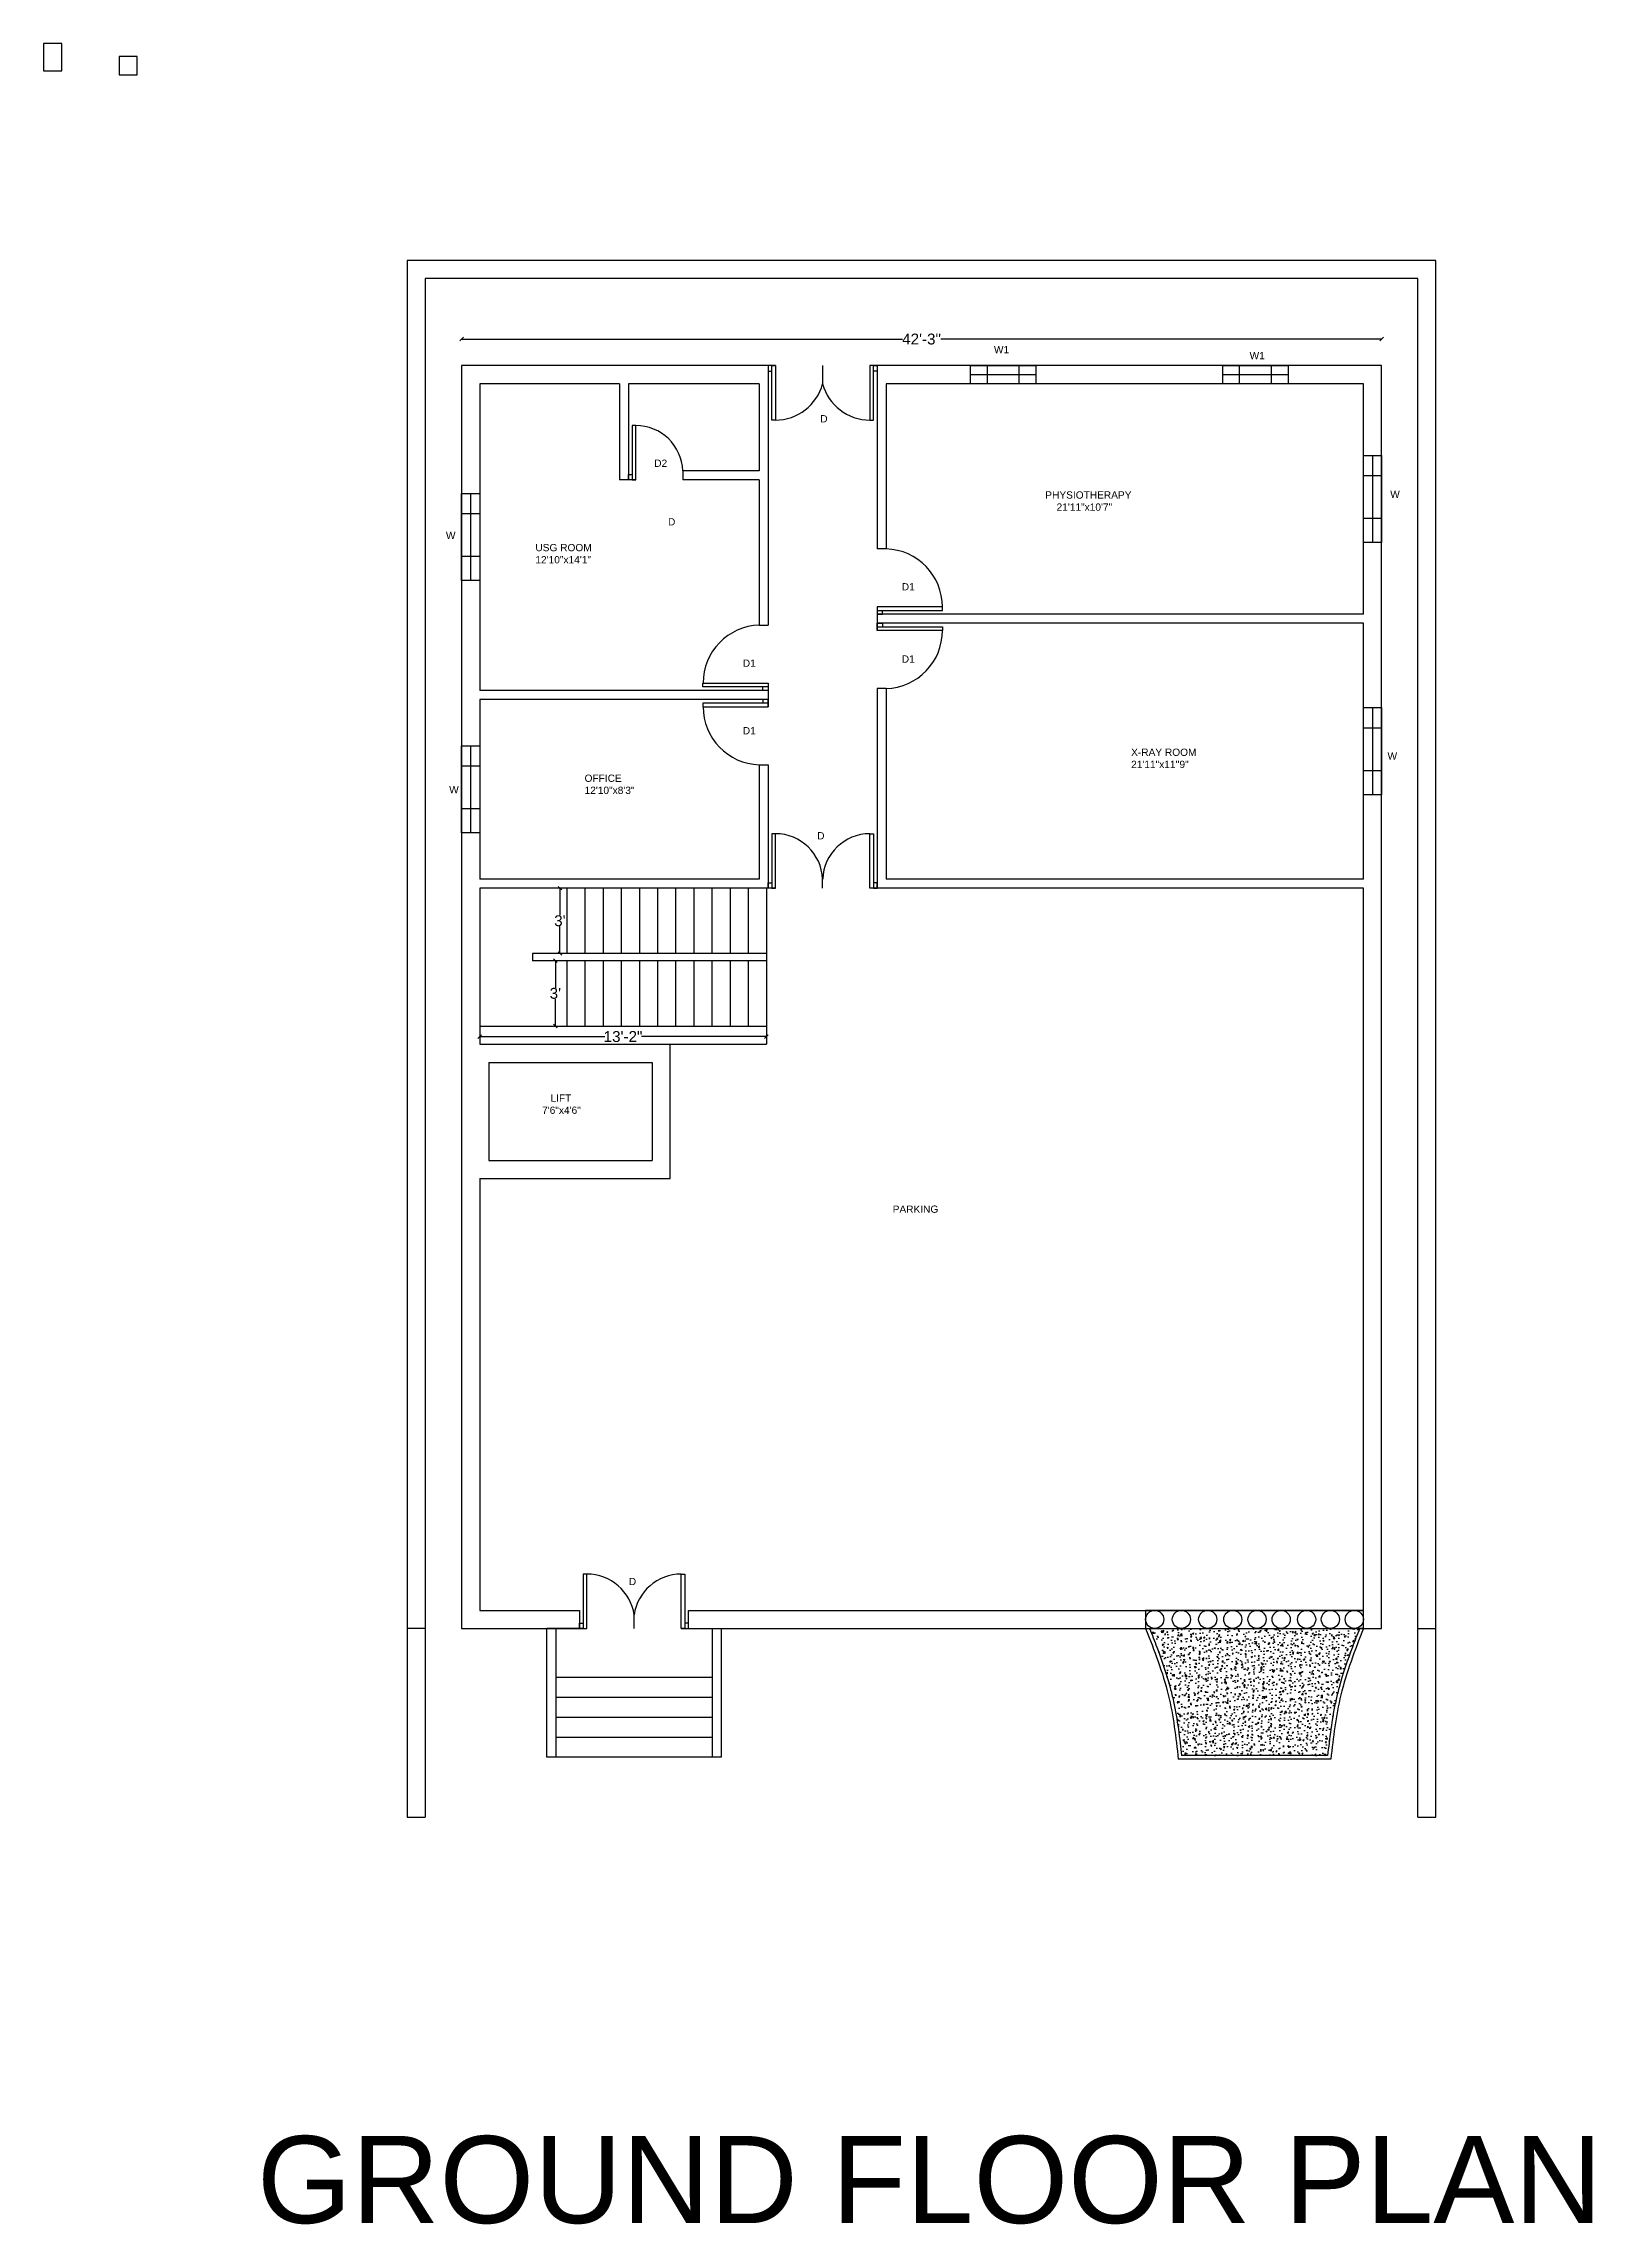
# Model space of a CAD drawing. Header units: inches. Extents: x -938 to 822, y -214 to 988.
# Drawn here: x -31 to 822, y -214 to 988 of the extents above; entities that cross this region are included whole.
import ezdxf

# ---------------------------------------------------------------- set-up
doc = ezdxf.new("R2010")
doc.units = ezdxf.units.IN
doc.header["$MEASUREMENT"] = 0
for name, color, linetype in [('D', 130, 'Continuous'), ('D1', 80, 'Continuous'), ('D2', 140, 'Continuous'), ('W', 82, 'Continuous'), ('W1', 211, 'Continuous')]:
    doc.layers.add(name, color=color, linetype=linetype)
doc.layers.add('Naming', color=7, linetype='Continuous', true_color=0xd1e755)
doc.styles.get("Standard").update_dxf_attribs({"font": 'arial.ttf'})
doc.dimstyles.get("Standard").update_dxf_attribs({"dimtxt": 6, "dimasz": 2, "dimexe": 0.18, "dimexo": 0.0625, "dimgap": 0.09, "dimtad": 0, "dimtih": 1, "dimtoh": 1, "dimdec": 0, "dimdsep": 46, "dimlunit": 3, "dimtxsty": 'Standard', "dimblk": 'OBLIQUE', "dimcen": 2, "dimse1": 1, "dimse2": 1, "dimclrd": 2, "dimadec": 0, "dimazin": 0, "dimtfac": 1, "dimtdec": 0, "dimtofl": 0, "dimtmove": 0, "dimatfit": 3, "dimfxl": 1, "dimtolj": 1, "dimtzin": 0, "dimarcsym": 0})

# ---------------------------------------------------------------- blocks, each defined once
blk = doc.blocks.new('_Oblique')
at = {"color": 0, "linetype": 'ByBlock', "lineweight": -2}
blk.add_line((-0.5, -0.5), (0.5, 0.5), dxfattribs=at)
blk = doc.blocks.new('*D3')
at = {"color": 2, "lineweight": -2, "transparency": 16777216}
for p, q in [((198.9, 825.4), (441.9, 825.4)), ((705.9, 825.4), (463, 825.4))]:
    blk.add_line(p, q, dxfattribs=at)
at = {"layer": 'Defpoints', "color": 0, "transparency": 16777216}
for p in [(198.9, 825.4), (198.9, 810.8), (705.9, 810.8)]:
    blk.add_point(p, dxfattribs=at)
at = {"color": 2, "lineweight": -2, "transparency": 16777216, "xscale": 2, "yscale": 2, "zscale": 2, "rotation": 180}
blk.add_blockref('_Oblique', (198.9, 825.4), dxfattribs=at)
at = {"color": 2, "lineweight": -2, "transparency": 16777216, "xscale": 2, "yscale": 2, "zscale": 2}
blk.add_blockref('_Oblique', (705.9, 825.4), dxfattribs=at)
at = {"color": 0, "transparency": 16777216, "insert": (452.4, 825.4), "char_height": 6, "attachment_point": 5}
blk.add_mtext('\\A1;42\'-3"', dxfattribs=at)
blk = doc.blocks.new('*D4')
at = {"color": 2, "lineweight": -2, "transparency": 16777216}
for p, q in [((208.9, 441), (277.8, 441)), ((366.9, 441), (298.1, 441))]:
    blk.add_line(p, q, dxfattribs=at)
at = {"layer": 'Defpoints', "color": 0, "transparency": 16777216}
for p in [(208.9, 441), (208.9, 436.8), (366.9, 436.8)]:
    blk.add_point(p, dxfattribs=at)
at = {"color": 2, "lineweight": -2, "transparency": 16777216, "xscale": 2, "yscale": 2, "zscale": 2, "rotation": 180}
blk.add_blockref('_Oblique', (208.9, 441), dxfattribs=at)
at = {"color": 2, "lineweight": -2, "transparency": 16777216, "xscale": 2, "yscale": 2, "zscale": 2}
blk.add_blockref('_Oblique', (366.9, 441), dxfattribs=at)
at = {"color": 0, "transparency": 16777216, "insert": (287.9, 441), "char_height": 6, "attachment_point": 5}
blk.add_mtext('\\A1;13\'-2"', dxfattribs=at)
blk = doc.blocks.new('*D5')
at = {"color": 2, "lineweight": -2, "transparency": 16777216}
for p, q in [((253.1, 522.8), (253.1, 507.9)), ((253.1, 486.8), (253.1, 501.6))]:
    blk.add_line(p, q, dxfattribs=at)
at = {"layer": 'Defpoints', "color": 0, "transparency": 16777216}
for p in [(256.9, 522.8), (253.1, 486.8), (256.9, 486.8)]:
    blk.add_point(p, dxfattribs=at)
at = {"color": 2, "lineweight": -2, "transparency": 16777216, "xscale": 2, "yscale": 2, "zscale": 2}
for p, rotation in [((253.1, 522.8), 90), ((253.1, 486.8), 270)]:
    blk.add_blockref('_Oblique', p, dxfattribs=dict(at, rotation=rotation))
at = {"color": 0, "transparency": 16777216, "insert": (253.1, 504.8), "char_height": 6, "attachment_point": 5}
blk.add_mtext("\\A1;3'", dxfattribs=at)
blk = doc.blocks.new('*D6')
at = {"color": 2, "lineweight": -2, "transparency": 16777216}
for p, q in [((250.6, 482.8), (250.6, 467.9)), ((250.6, 446.8), (250.6, 461.6))]:
    blk.add_line(p, q, dxfattribs=at)
at = {"layer": 'Defpoints', "color": 0, "transparency": 16777216}
for p in [(256.9, 482.8), (250.6, 446.8), (256.9, 446.8)]:
    blk.add_point(p, dxfattribs=at)
at = {"color": 2, "lineweight": -2, "transparency": 16777216, "xscale": 2, "yscale": 2, "zscale": 2}
for p, rotation in [((250.6, 482.8), 90), ((250.6, 446.8), 270)]:
    blk.add_blockref('_Oblique', p, dxfattribs=dict(at, rotation=rotation))
at = {"color": 0, "transparency": 16777216, "insert": (250.6, 464.8), "char_height": 6, "attachment_point": 5}
blk.add_mtext("\\A1;3'", dxfattribs=at)

msp = doc.modelspace()

# ---------------------------------------------------------------- hatches: boundary and pattern name
h = msp.add_hatch()
h.set_pattern_fill('AR-CONC', color=256)
h.set_pattern_definition([(50, (0, 0), (7.1726, -0.62752), [0.75, -8.25]), (355, (0, 0), (-1.38751, 7.52192), [0.6, -6.6]), (100.4514, (0.598, -0.052), (5.78509, 6.8944), [0.6374, -7.01142]), (46.1842, (0, 2), (10.67241, -1.65519), [1.125, -12.375]), (96.6356, (0.889, 1.862), (9.34662, 9.74119), [0.9561, -10.51714]), (351.1842, (0, 2), (9.34662, 9.74119), [0.9, -9.9]), (21, (1, 1.5), (5.96907, -4.02619), [0.75, -8.25]), (326, (1, 1.5), (2.43315, 7.2515), [0.6, -6.6]), (71.4514, (1.4974, 1.1645), (8.402224, 3.22531), [0.6374, -7.01142]), (37.5, (0, 0), (0.121599, 3.328939), [0, -6.52, 0, -6.7, 0, -6.625]), (7.5, (0, 0), (2.630695, 3.944117), [0, -3.82, 0, -6.37, 0, -2.525]), (327.5, (-2.23, 0), (5.338224, -0.225549), [0, -2.5, 0, -7.8, 0, -10.35]), (317.5, (-3.23, 0), (5.831862, 1.00105), [0, -3.25, 0, -5.18, 0, -7.35])])
edge = h.paths.add_edge_path()
edge.add_spline(control_points=[(676.2, 44.8), (676.4, 47.1), (676.7, 49.3), (677.6, 56.8), (678.3, 61.9), (679.6, 69.6), (680.1, 72.1), (681.2, 77.2), (681.8, 79.7), (684.5, 89.8), (687.1, 97.2), (691.1, 108), (692.5, 111.4), (693.8, 114.8)], knot_values=[0.778913, 0.778913, 0.778913, 0.778913, 7.629568, 7.629568, 23.047087, 23.047087, 30.755846, 30.755846, 38.464606, 38.464606, 61.820458, 61.820458, 72.719472, 72.719472, 72.719472, 72.719472], degree=3, periodic=0)
edge.add_line((693.8, 114.8), (677.9, 114.8))
edge.add_line((677.9, 114.8), (593.9, 114.8))
edge.add_line((593.9, 114.8), (578.1, 114.8))
edge.add_spline(control_points=[(578.1, 114.8), (579.4, 111.4), (580.8, 108), (584.8, 97.2), (587.4, 89.8), (590.1, 79.7), (590.7, 77.2), (591.8, 72.1), (592.3, 69.6), (593.6, 61.9), (594.3, 56.8), (595.2, 49.3), (595.5, 47.1), (595.7, 44.8)], knot_values=[0.778913, 0.778913, 0.778913, 0.778913, 11.677926, 11.677926, 35.033779, 35.033779, 42.742538, 42.742538, 50.451298, 50.451298, 65.868817, 65.868817, 72.719472, 72.719472, 72.719472, 72.719472], degree=3, periodic=0)
edge.add_line((595.7, 44.8), (676.2, 44.8))

# ---------------------------------------------------------------- linework, layer by layer
for p, q in [((367.9, 810.8), (367.9, 667.8)), ((427.9, 810.8), (427.9, 709.8)), ((705.9, 810.8), (427.9, 810.8)), ((208.9, 800.8), (208.9, 631.8)), ((285.9, 800.8), (208.9, 800.8)), ((285.9, 800.8), (285.9, 747.8)), ((362.9, 800.8), (290.9, 800.8)), ((290.9, 800.8), (290.9, 747.8)), ((362.9, 800.8), (362.9, 752.8)), ((695.9, 800.8), (432.9, 800.8)), ((432.9, 800.8), (432.9, 709.8)), ((695.9, 673.8), (695.9, 800.8)), ((294.9, 747.8), (285.9, 747.8)), ((362.9, 752.8), (320.9, 752.8)), ((320.9, 752.8), (320.9, 747.8)), ((362.9, 747.8), (320.9, 747.8)), ((362.9, 747.8), (362.9, 667.8)), ((432.9, 709.8), (427.9, 709.8)), ((427.9, 677.8), (427.9, 664.8)), ((695.9, 673.8), (427.9, 673.8)), ((362.9, 667.8), (367.9, 667.8)), ((695.9, 668.8), (427.9, 668.8)), ((695.9, 527.8), (695.9, 668.8)), ((367.9, 631.8), (208.9, 631.8)), ((367.9, 626.8), (208.9, 626.8)), ((208.9, 626.8), (208.9, 527.8)), ((367.9, 635.8), (367.9, 622.8)), ((432.9, 632.8), (427.9, 632.8)), ((427.9, 632.8), (427.9, 522.8)), ((432.9, 632.8), (432.9, 527.8)), ((362.9, 590.8), (367.9, 590.8)), ((362.9, 590.8), (362.9, 527.8)), ((367.9, 590.8), (367.9, 522.8)), ((362.9, 527.8), (208.9, 527.8)), ((208.9, 522.8), (208.9, 436.8)), ((371.9, 522.8), (208.9, 522.8)), ((256.9, 522.8), (256.9, 486.8)), ((266.9, 522.8), (266.9, 486.8)), ((276.9, 522.8), (276.9, 486.8)), ((286.9, 522.8), (286.9, 486.8)), ((296.9, 522.8), (296.9, 486.8)), ((306.9, 522.8), (306.9, 486.8)), ((316.9, 522.8), (316.9, 486.8)), ((326.9, 522.8), (326.9, 486.8)), ((336.9, 522.8), (336.9, 486.8)), ((346.9, 522.8), (346.9, 486.8)), ((356.9, 522.8), (356.9, 486.8)), ((366.9, 522.8), (366.9, 436.8)), ((695.9, 522.8), (423.9, 522.8)), ((695.9, 527.8), (432.9, 527.8)), ((695.9, 114.8), (695.9, 522.8)), ((366.9, 486.8), (238.1, 486.8)), ((238.1, 486.8), (238.1, 482.8)), ((366.9, 482.8), (238.1, 482.8)), ((256.9, 482.8), (256.9, 446.8)), ((266.9, 482.8), (266.9, 446.8)), ((276.9, 482.8), (276.9, 446.8)), ((286.9, 482.8), (286.9, 446.8)), ((296.9, 482.8), (296.9, 446.8)), ((306.9, 482.8), (306.9, 446.8)), ((316.9, 482.8), (316.9, 446.8)), ((326.9, 482.8), (326.9, 446.8)), ((336.9, 482.8), (336.9, 446.8)), ((346.9, 482.8), (346.9, 446.8)), ((356.9, 482.8), (356.9, 446.8)), ((208.9, 446.8), (366.9, 446.8)), ((208.9, 436.8), (366.9, 436.8)), ((208.9, 436.8), (366.9, 436.8)), ((213.9, 426.8), (213.9, 372.8)), ((303.9, 426.8), (303.9, 372.8)), ((208.9, 362.8), (208.9, 124.8)), ((208.9, 124.8), (264, 124.8)), ((264, 124.8), (264, 114.8)), ((324, 114.8), (324, 124.8)), ((324, 124.8), (695.9, 124.8)), ((695.9, 124.8), (575.9, 124.8)), ((575.9, 124.8), (575.9, 114.8)), ((178.9, 114.8), (168.9, 114.8)), ((264, 114.8), (246, 114.8)), ((246, 43.8), (246, 114.8)), ((251, 43.8), (251, 114.8)), ((264, 114.8), (268, 114.8)), ((320, 114.8), (324, 114.8)), ((324, 114.8), (342, 114.8)), ((337, 114.8), (337, 43.8)), ((342, 114.8), (342, 43.8)), ((575.9, 114.8), (578.1, 114.8)), ((695.9, 114.8), (693.8, 114.8)), ((725.9, 114.8), (735.9, 114.8)), ((337, 87.8), (251, 87.8)), ((337, 76.8), (251, 76.8)), ((337, 65.8), (251, 65.8)), ((337, 54.8), (251, 54.8)), ((342, 43.8), (246, 43.8)), ((677.9, 42.8), (593.9, 42.8)), ((676.2, 44.8), (595.7, 44.8))]:
    msp.add_line(p, q)
for points in [[(-31.4, 973.3), (-21.4, 973.3), (-21.4, 988.3), (-31.4, 988.3)], [(10.2, 971.1), (20.2, 971.1), (20.2, 981.1), (10.2, 981.1)]]:
    msp.add_lwpolyline(points, close=True)
for points in [[(725.9, 10.8), (735.9, 10.8), (735.9, 114.8), (735.9, 868.8), (168.9, 868.8), (168.9, 114.8), (168.9, 10.8), (178.9, 10.8)], [(725.9, 10.8), (725.9, 858.8), (178.9, 858.8), (178.9, 10.8)], [(371.9, 810.8), (198.9, 810.8), (198.9, 114.8), (268, 114.8)], [(320, 114.8), (593.9, 114.8), (677.9, 114.8), (705.9, 114.8), (705.9, 810.8)], [(427.9, 810.8), (423.9, 810.8)], [(208.9, 362.8), (313.9, 362.8), (313.9, 436.8)], [(213.9, 426.8), (303.9, 426.8)], [(213.9, 372.8), (303.9, 372.8)]]:
    msp.add_lwpolyline(points)
for centre in [(580.9, 119.8), (595.6, 119.8), (610.1, 119.8), (623.9, 119.8), (637.3, 119.8), (650.6, 119.8), (664.6, 119.8), (677.7, 119.8), (690.9, 119.8)]:
    msp.add_circle(centre, 5)
for points in [[(575.9, 114.8), (588.4, 78.2), (593.9, 42.8)], [(695.9, 114.8), (683.5, 78.2), (677.9, 42.8)]]:
    msp.add_spline(points, degree=3)
for points in [[(578.1, 114.8), (579.4, 111.4), (580.8, 108), (584.8, 97.2), (587.4, 89.8), (590.1, 79.7), (590.7, 77.2), (591.8, 72.1), (592.3, 69.6), (593.6, 61.9), (594.3, 56.8), (595.2, 49.3), (595.5, 47.1), (595.7, 44.8)], [(693.8, 114.8), (692.5, 111.4), (691.1, 108), (687.1, 97.2), (684.5, 89.8), (681.8, 79.7), (681.2, 77.2), (680.1, 72.1), (679.6, 69.6), (678.3, 61.9), (677.6, 56.8), (676.7, 49.3), (676.4, 47.1), (676.2, 44.8)]]:
    msp.add_open_spline(points, degree=3, knots=[0.778913, 0.778913, 0.778913, 0.778913, 11.677926, 11.677926, 35.033779, 35.033779, 42.742538, 42.742538, 50.451298, 50.451298, 65.868817, 65.868817, 72.719472, 72.719472, 72.719472, 72.719472])
at = {"layer": 'D'}
for p, q in [((397.9, 810.8), (397.9, 800.8)), ((397.9, 522.8), (397.9, 527.8)), ((294, 114.8), (294, 122.2))]:
    msp.add_line(p, q, dxfattribs=at)
for points in [[(369.9, 810.8), (367.9, 810.8), (367.9, 807.8), (369.9, 807.8)], [(425.9, 810.8), (427.9, 810.8), (427.9, 807.8), (425.9, 807.8)], [(369.9, 522.8), (367.9, 522.8), (367.9, 525.8), (369.9, 525.8)], [(425.9, 522.8), (427.9, 522.8), (427.9, 525.8), (425.9, 525.8)], [(266, 114.8), (264, 114.8), (264, 117.8), (266, 117.8)], [(322, 114.8), (324, 114.8), (324, 117.8), (322, 117.8)]]:
    msp.add_lwpolyline(points, dxfattribs=at)
for points in [[(371.9, 780.8), (369.9, 780.8), (369.9, 810.8), (371.9, 810.8)], [(423.9, 780.8), (425.9, 780.8), (425.9, 810.8), (423.9, 810.8)], [(371.9, 552.8), (369.9, 552.8), (369.9, 522.8), (371.9, 522.8)], [(423.9, 552.8), (425.9, 552.8), (425.9, 522.8), (423.9, 522.8)], [(268, 144.8), (266, 144.8), (266, 114.8), (268, 114.8)], [(320, 144.8), (322, 144.8), (322, 114.8), (320, 114.8)]]:
    msp.add_lwpolyline(points, close=True, dxfattribs=at)
for centre, radius, start, end in [((371.9, 807.7), 26.9, 270, 345.1372), ((423.9, 807.7), 26.9, 194.8628, 270), ((371.9, 526.8), 26, 2.2466, 90), ((423.9, 526.8), 26, 90, 177.7534), ((268, 118.5), 26.3, 8.1712, 90), ((320, 118.5), 26.3, 90, 171.8288)]:
    msp.add_arc(centre, radius, start, end, dxfattribs=at)
at = {"layer": 'D1'}
for points in [[(427.9, 677.8), (427.9, 675.8), (463.9, 675.8), (463.9, 677.8)], [(427.9, 664.8), (427.9, 666.8), (463.9, 666.8), (463.9, 664.8)], [(367.9, 635.8), (367.9, 633.8), (331.9, 633.8), (331.9, 635.8)], [(367.9, 622.8), (367.9, 624.8), (331.9, 624.8), (331.9, 622.8)]]:
    msp.add_lwpolyline(points, close=True, dxfattribs=at)
for points in [[(427.9, 675.8), (427.9, 673.8), (430.9, 673.8), (430.9, 675.8)], [(427.9, 666.8), (427.9, 668.8), (430.9, 668.8), (430.9, 666.8)], [(367.9, 633.8), (367.9, 631.8), (364.9, 631.8), (364.9, 633.8)], [(367.9, 624.8), (367.9, 626.8), (364.9, 626.8), (364.9, 624.8)]]:
    msp.add_lwpolyline(points, dxfattribs=at)
for centre, start, end in [((431.9, 677.8), 0, 88.1812), ((364, 635.8), 91.8188, 180), ((431.9, 664.8), 271.8188, 360), ((364, 622.8), 180, 268.1812)]:
    msp.add_arc(centre, 32, start, end, dxfattribs=at)
at = {"layer": 'D2'}
msp.add_lwpolyline([(294.9, 777.8), (292.9, 777.8), (292.9, 747.8), (294.9, 747.8)], close=True, dxfattribs=at)
msp.add_lwpolyline([(292.9, 747.8), (290.9, 747.8), (290.9, 750.8), (292.9, 750.8)], dxfattribs=at)
msp.add_arc((294.9, 751.8), 26, 2.2466, 90, dxfattribs=at)
at = {"layer": 'W'}
for p, q in [((700.9, 761.3), (700.9, 713.3)), ((695.9, 750.2), (705.9, 750.2)), ((203.9, 740.3), (203.9, 692.3)), ((198.9, 729.2), (208.9, 729.2)), ((695.9, 726.7), (705.9, 726.7)), ((198.9, 705.7), (208.9, 705.7)), ((700.9, 622.3), (700.9, 574.3)), ((203.9, 601.3), (203.9, 553.3)), ((695.9, 611.2), (705.9, 611.2)), ((198.9, 590.2), (208.9, 590.2)), ((695.9, 587.7), (705.9, 587.7)), ((198.9, 566.7), (208.9, 566.7))]:
    msp.add_line(p, q, dxfattribs=at)
for points in [[(695.9, 713.3), (695.9, 761.3), (705.9, 761.3), (705.9, 713.3)], [(198.9, 692.3), (198.9, 740.3), (208.9, 740.3), (208.9, 692.3)], [(695.9, 574.3), (695.9, 622.3), (705.9, 622.3), (705.9, 574.3)], [(198.9, 553.3), (198.9, 601.3), (208.9, 601.3), (208.9, 553.3)]]:
    msp.add_lwpolyline(points, close=True, dxfattribs=at)
at = {"layer": 'W1'}
for p, q in [((515.4, 805.8), (479.4, 805.8)), ((488.5, 810.8), (488.5, 800.8)), ((506, 810.8), (506, 800.8)), ((654.4, 805.8), (618.4, 805.8)), ((627.5, 810.8), (627.5, 800.8)), ((645, 810.8), (645, 800.8))]:
    msp.add_line(p, q, dxfattribs=at)
for points in [[(479.4, 810.8), (515.4, 810.8), (515.4, 800.8), (479.4, 800.8)], [(618.4, 810.8), (654.4, 810.8), (654.4, 800.8), (618.4, 800.8)]]:
    msp.add_lwpolyline(points, close=True, dxfattribs=at)

# ---------------------------------------------------------------- texts
at = {"layer": 'D', "char_height": 4, "attachment_point": 1}
for insert in [(396.6, 783.5), (394.9, 553.7), (291.1, 142.7)]:
    msp.add_mtext_dynamic_manual_height_columns('D', width=1057.913, gutter_width=20, heights=[0], dxfattribs=dict(at, insert=insert))
at = {"layer": 'D1', "char_height": 4, "attachment_point": 1}
for insert in [(441.5, 690.9), (441.5, 651.1), (353.9, 648.8), (353.9, 611.6)]:
    msp.add_mtext_dynamic_manual_height_columns('D1', width=1057.913, gutter_width=20, heights=[0], dxfattribs=dict(at, insert=insert))
at = {"layer": 'D2', "insert": (305.1, 759), "char_height": 4, "attachment_point": 1}
msp.add_mtext_dynamic_manual_height_columns('D2 ', width=1057.913, gutter_width=20, heights=[0], dxfattribs=at)
at = {"layer": 'Naming', "attachment_point": 1}
for s, width, gutter_width, insert, char_height in [('PHYSIOTHERAPY\\P    21\'11"x10\'7"', 1057.913, 20, (520.6, 741.5), 4), ('D', 1057.913, 20, (312.7, 726.7), 4), ('USG ROOM\\P12\'10"x14\'1"', 1057.913, 20, (239.6, 712.5), 4), ('X-RAY ROOM\\P21\'11"x11\'\'9"', 1057.913, 20, (567.9, 599.7), 4), ('OFFICE\\P12\'10"x8\'3"', 1057.913, 20, (266.7, 585.4), 4), ('   LIFT\\P7\'6"x4\'6"', 1057.913, 20, (243.3, 409.1), 4), ('PARKING', 1057.913, 20, (436.5, 347.9), 4), ('GROUND FLOOR PLAN', 12694.955, 240, (86.2, -164.9), 48)]:
    msp.add_mtext_dynamic_manual_height_columns(s, width=width, gutter_width=gutter_width, heights=[0], dxfattribs=dict(at, insert=insert, char_height=char_height))
at = {"layer": 'W', "char_height": 4, "attachment_point": 1}
for insert in [(710.7, 741.9), (190.3, 719.2), (709.2, 597.6), (192.1, 579.1)]:
    msp.add_mtext_dynamic_manual_height_columns('W', width=1057.913, gutter_width=20, heights=[0], dxfattribs=dict(at, insert=insert))
at = {"layer": 'W1', "char_height": 4, "attachment_point": 1}
for insert in [(492.3, 821.6), (633.2, 818.3)]:
    msp.add_mtext_dynamic_manual_height_columns('W1', width=1057.913, gutter_width=20, heights=[0], dxfattribs=dict(at, insert=insert))

# ---------------------------------------------------------------- dimensions: what is measured, and where the dimension line sits
for base, p1, p2, picture, middle in [((198.9, 825.4), (705.9, 810.8), (198.9, 810.8), '*D3', (452.4, 825.4)), ((208.9, 441), (366.9, 436.8), (208.9, 436.8), '*D4', (287.9, 441))]:
    dim = msp.add_linear_dim(base=base, p1=p1, p2=p2, dimstyle='Standard')
    dim.commit()
    dim.dimension.update_dxf_attribs({"geometry": picture, "text_midpoint": middle})
for base, p1, p2, picture, middle in [((253.1, 486.8), (256.9, 522.8), (256.9, 486.8), '*D5', (253.1, 504.8)), ((250.6, 446.8), (256.9, 482.8), (256.9, 446.8), '*D6', (250.6, 464.8))]:
    dim = msp.add_linear_dim(base=base, p1=p1, p2=p2, angle=90, dimstyle='Standard')
    dim.commit()
    dim.dimension.update_dxf_attribs({"geometry": picture, "text_midpoint": middle})

doc.saveas('drawing.dxf')
